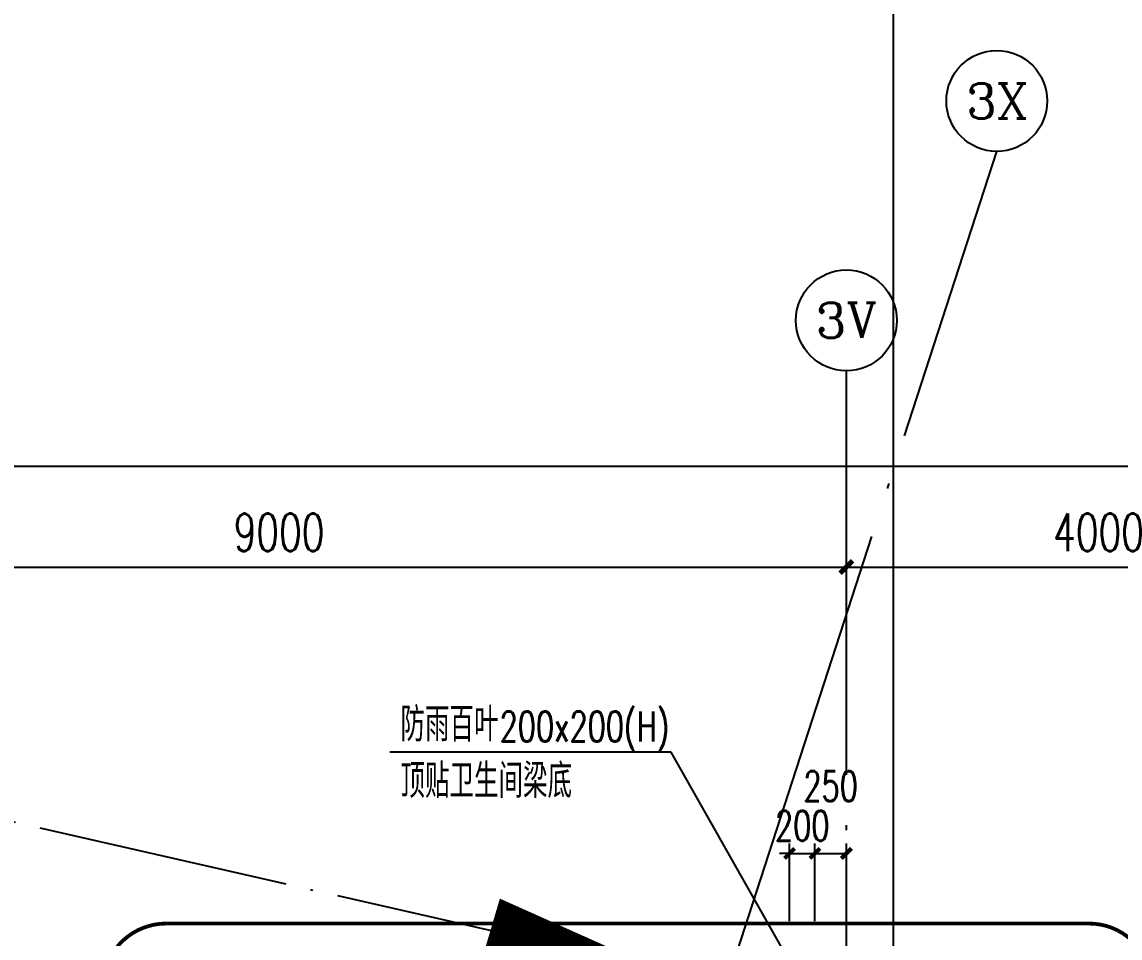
# Model space of a CAD drawing. Extents: x -821772 to -21949, y 506164 to 1049594.
# Drawn here: x -301393 to -292684, y 621725 to 628991 of the extents above; entities that cross this region are included whole.
import ezdxf
from ezdxf.enums import TextEntityAlignment as Align
from ezdxf.xclip import XClip

# ---------------------------------------------------------------- set-up
doc = ezdxf.new("R2010")
doc.units = 0
doc.header["$LTSCALE"] = 1000
doc.header["$MEASUREMENT"] = 0
doc.header["$XCLIPFRAME"] = 2
doc.linetypes.add('10平面20250807_t3$0$DASH', pattern=[0.35, 0.25, -0.1])
doc.linetypes.add('10平面20250807_t3$0$DOTE', pattern=[2.42, 2, -0.2, 0.02, -0.2])
doc.layers.get('Defpoints').update_dxf_attribs({"color": 210})
for name, color, linetype in [('10平面20250807_t3$0$A-AXIS-D', 8, 'Continuous'), ('10平面20250807_t3$0$A-AXIS-DOTE', 8, '10平面20250807_t3$0$DOTE'), ('10平面20250807_t3$0$A-AXIS-DP', 8, 'Continuous'), ('10平面20250807_t3$0$A-AXIS-SYMB', 8, 'Continuous'), ('10平面20250807_t3$0$AS-WALL', 8, 'Continuous'), ('10平面20250807_t3$0$DIM_ELEV', 8, 'Continuous'), ('10平面20250807_t3$0$PUB_TEXT', 8, 'Continuous'), ('DIM_SYMB', 3, 'Continuous')]:
    doc.layers.add(name, color=color, linetype=linetype)
doc.styles.add('10平面20250807_t3$0$_TCH_AXIS', font='COMPLEX', dxfattribs={"bigfont": 'GBCBIG'})
doc.styles.add('10平面20250807_t3$0$_TCH_DIM', font='SIMPLEX', dxfattribs={"bigfont": 'GBCBIG'})
doc.styles.add('10平面20250807_t3$0$_TCH_DIM_T3', font='SIMPLEX', dxfattribs={"width": 0.705882, "bigfont": 'GBCBIG'})
doc.dimstyles.new('10平面20250807_t3$0$_TCH_ARCH&&100', dxfattribs={"dimtxt": 297.5, "dimasz": 100, "dimexe": 100, "dimexo": 100, "dimgap": 126.25, "dimtad": 1, "dimdec": 0, "dimzin": 0, "dimdsep": 46, "dimtxsty": '10平面20250807_t3$0$_TCH_DIM_T3', "dimblk": '10平面20250807_t3$0$_ArchTick', "dimcen": 0.09, "dimclrt": 7, "dimazin": 2, "dimtfac": 1, "dimtdec": 0, "dimtix": 1, "dimtmove": 2, "dimatfit": 3, "dimfxl": 0, "dimtolj": 1, "dimtzin": 0, "dimarcsym": 0})
doc.dimstyles.new('10平面20250807_t3$0$_TCH_ARCH&&80', dxfattribs={"dimtxt": 238, "dimasz": 80, "dimexe": 80, "dimexo": 80, "dimgap": 101, "dimtad": 1, "dimdec": 0, "dimzin": 0, "dimdsep": 46, "dimtxsty": '10平面20250807_t3$0$_TCH_DIM_T3', "dimblk": '10平面20250807_t3$0$_ArchTick', "dimcen": 0.09, "dimclrt": 7, "dimazin": 2, "dimtfac": 1, "dimtdec": 0, "dimtix": 1, "dimtmove": 2, "dimatfit": 3, "dimfxl": 0, "dimtolj": 1, "dimtzin": 0, "dimarcsym": 0})

# ---------------------------------------------------------------- blocks, each defined once
blk = doc.blocks.new('10平面20250807_t3$0$_ArchTick')
at = {"color": 0, "linetype": 'ByBlock', "const_width": 0.4}
blk.add_lwpolyline([(-0.5, -0.5), (0.5, 0.5)], dxfattribs=at)
blk = doc.blocks.new('*D9868')
at = {"layer": '10平面20250807_t3$0$A-AXIS-D', "color": 0, "lineweight": -2}
for p, q in [((-73024, -165400), (-73846.2, -165400)), ((-73746.2, -165400), (-73746.2, -183400)), ((-73024, -183400), (-73846.2, -183400))]:
    blk.add_line(p, q, dxfattribs=at)
at = {"layer": 'Defpoints', "color": 0}
for p in [(-72924, -165400), (-73746.2, -183400), (-72924, -183400)]:
    blk.add_point(p, dxfattribs=at)
at = {"layer": '10平面20250807_t3$0$A-AXIS-D', "color": 0, "lineweight": -2, "xscale": 100, "yscale": 100, "zscale": 100}
for p, rotation in [((-73746.2, -165400), 90), ((-73746.2, -183400), 270)]:
    blk.add_blockref('10平面20250807_t3$0$_ArchTick', p, dxfattribs=dict(at, rotation=rotation))
at = {"layer": '10平面20250807_t3$0$A-AXIS-D', "color": 7, "insert": (-73471.2, -174400), "char_height": 297.5, "attachment_point": 5, "rotation": 270, "style": '10平面20250807_t3$0$_TCH_DIM_T3'}
blk.add_mtext('\\A1;18000', dxfattribs=at)
blk = doc.blocks.new('*D10053')
at = {"layer": '10平面20250807_t3$0$A-AXIS-D', "color": 0, "lineweight": -2}
for p, q in [((-83117.8, -180910.2), (-83117.8, -180052.2)), ((-74117.8, -180910.2), (-74117.8, -180052.2)), ((-83117.8, -180152.2), (-74117.8, -180152.2))]:
    blk.add_line(p, q, dxfattribs=at)
at = {"layer": 'Defpoints', "color": 0}
for p in [(-74117.8, -180152.2), (-83117.8, -181010.2), (-74117.8, -181010.2)]:
    blk.add_point(p, dxfattribs=at)
at = {"layer": '10平面20250807_t3$0$A-AXIS-D', "color": 0, "lineweight": -2, "xscale": 100, "yscale": 100, "zscale": 100, "rotation": 180}
blk.add_blockref('10平面20250807_t3$0$_ArchTick', (-83117.8, -180152.2), dxfattribs=at)
at = {"layer": '10平面20250807_t3$0$A-AXIS-D', "color": 0, "lineweight": -2, "xscale": 100, "yscale": 100, "zscale": 100}
blk.add_blockref('10平面20250807_t3$0$_ArchTick', (-74117.8, -180152.2), dxfattribs=at)
at = {"layer": '10平面20250807_t3$0$A-AXIS-D', "color": 7, "insert": (-78617.8, -179877.2), "char_height": 297.5, "attachment_point": 5, "style": '10平面20250807_t3$0$_TCH_DIM_T3'}
blk.add_mtext('\\A1;9000', dxfattribs=at)
blk = doc.blocks.new('*D10054')
at = {"layer": '10平面20250807_t3$0$A-AXIS-D', "color": 0, "lineweight": -2}
for p, q in [((-74117.8, -180910.2), (-74117.8, -180052.2)), ((-70117.8, -180910.2), (-70117.8, -180052.2)), ((-74117.8, -180152.2), (-70117.8, -180152.2))]:
    blk.add_line(p, q, dxfattribs=at)
at = {"layer": 'Defpoints', "color": 0}
for p in [(-70117.8, -180152.2), (-74117.8, -181010.2), (-70117.8, -181010.2)]:
    blk.add_point(p, dxfattribs=at)
at = {"layer": '10平面20250807_t3$0$A-AXIS-D', "color": 0, "lineweight": -2, "xscale": 100, "yscale": 100, "zscale": 100, "rotation": 180}
blk.add_blockref('10平面20250807_t3$0$_ArchTick', (-74117.8, -180152.2), dxfattribs=at)
at = {"layer": '10平面20250807_t3$0$A-AXIS-D', "color": 0, "lineweight": -2, "xscale": 100, "yscale": 100, "zscale": 100}
blk.add_blockref('10平面20250807_t3$0$_ArchTick', (-70117.8, -180152.2), dxfattribs=at)
at = {"layer": '10平面20250807_t3$0$A-AXIS-D', "color": 7, "insert": (-72117.8, -179877.2), "char_height": 297.5, "attachment_point": 5, "style": '10平面20250807_t3$0$_TCH_DIM_T3'}
blk.add_mtext('\\A1;4000', dxfattribs=at)
blk = doc.blocks.new('*D10074')
at = {"layer": '10平面20250807_t3$0$A-AXIS-D', "color": 0, "lineweight": -2}
for p, q in [((-93017.8, -180810.2), (-93017.8, -179252.2)), ((92682.2, -180810.2), (92682.2, -179252.2)), ((-93017.8, -179352.2), (92682.2, -179352.2))]:
    blk.add_line(p, q, dxfattribs=at)
at = {"layer": 'Defpoints', "color": 0}
for p in [(92682.2, -179352.2), (-93017.8, -180910.2), (92682.2, -180910.2)]:
    blk.add_point(p, dxfattribs=at)
at = {"layer": '10平面20250807_t3$0$A-AXIS-D', "color": 0, "lineweight": -2, "xscale": 100, "yscale": 100, "zscale": 100, "rotation": 180}
blk.add_blockref('10平面20250807_t3$0$_ArchTick', (-93017.8, -179352.2), dxfattribs=at)
at = {"layer": '10平面20250807_t3$0$A-AXIS-D', "color": 0, "lineweight": -2, "xscale": 100, "yscale": 100, "zscale": 100}
blk.add_blockref('10平面20250807_t3$0$_ArchTick', (92682.2, -179352.2), dxfattribs=at)
at = {"layer": '10平面20250807_t3$0$A-AXIS-D', "color": 7, "insert": (-167.8, -179077.2), "char_height": 297.5, "attachment_point": 5, "style": '10平面20250807_t3$0$_TCH_DIM_T3'}
blk.add_mtext('\\A1;185700', dxfattribs=at)
blk = doc.blocks.new('10平面20250807_t3$0$3132')
at = {"layer": '10平面20250807_t3$0$DIM_ELEV', "linetype": '10平面20250807_t3$0$DASH', "const_width": 30}
blk.add_lwpolyline([(-300250, 621840), (-292930, 621840, -0.414214), (-292430, 621340), (-292430, 609770, -0.414214), (-292930, 609270), (-300250, 609270, -0.414214), (-300750, 609770), (-300750, 621340, -0.414214)], format="xyb", close=True, dxfattribs=at)
blk = doc.blocks.new('*D11446')
at = {"layer": '10平面20250807_t3$0$A-AXIS-DP', "color": 0, "lineweight": -2}
for p, q in [((-295304.2, 621860.1), (-295304.2, 622476)), ((-295104.2, 621860.1), (-295104.2, 622476)), ((-295304.2, 622396), (-295384.2, 622396)), ((-295304.2, 622396), (-295104.2, 622396)), ((-295104.2, 622396), (-295024.2, 622396))]:
    blk.add_line(p, q, dxfattribs=at)
at = {"layer": 'Defpoints', "color": 0}
for p in [(-295104.2, 622396), (-295304.2, 621780.1), (-295104.2, 621780.1)]:
    blk.add_point(p, dxfattribs=at)
at = {"layer": '10平面20250807_t3$0$A-AXIS-DP', "color": 0, "lineweight": -2, "xscale": 80, "yscale": 80, "zscale": 80}
blk.add_blockref('10平面20250807_t3$0$_ArchTick', (-295304.2, 622396), dxfattribs=at)
at = {"layer": '10平面20250807_t3$0$A-AXIS-DP', "color": 0, "lineweight": -2, "xscale": 80, "yscale": 80, "zscale": 80, "rotation": 180}
blk.add_blockref('10平面20250807_t3$0$_ArchTick', (-295104.2, 622396), dxfattribs=at)
at = {"layer": '10平面20250807_t3$0$A-AXIS-DP', "color": 7, "insert": (-295204.2, 622616), "char_height": 238, "attachment_point": 5, "style": '10平面20250807_t3$0$_TCH_DIM_T3'}
blk.add_mtext('\\A1;200', dxfattribs=at)
blk = doc.blocks.new('*D11447')
at = {"layer": '10平面20250807_t3$0$A-AXIS-DP', "color": 0, "lineweight": -2}
for p, q in [((-295104.2, 621860.1), (-295104.2, 622476)), ((-294854.2, 621860.1), (-294854.2, 622476)), ((-295104.2, 622396), (-294854.2, 622396))]:
    blk.add_line(p, q, dxfattribs=at)
at = {"layer": 'Defpoints', "color": 0}
for p in [(-294854.2, 622396), (-295104.2, 621780.1), (-294854.2, 621780.1)]:
    blk.add_point(p, dxfattribs=at)
at = {"layer": '10平面20250807_t3$0$A-AXIS-DP', "color": 0, "lineweight": -2, "xscale": 80, "yscale": 80, "zscale": 80, "rotation": 180}
blk.add_blockref('10平面20250807_t3$0$_ArchTick', (-295104.2, 622396), dxfattribs=at)
at = {"layer": '10平面20250807_t3$0$A-AXIS-DP', "color": 0, "lineweight": -2, "xscale": 80, "yscale": 80, "zscale": 80}
blk.add_blockref('10平面20250807_t3$0$_ArchTick', (-294854.2, 622396), dxfattribs=at)
at = {"layer": '10平面20250807_t3$0$A-AXIS-DP', "color": 7, "insert": (-294979.2, 622930), "char_height": 238, "attachment_point": 5, "style": '10平面20250807_t3$0$_TCH_DIM_T3'}
blk.add_mtext('\\A1;250', dxfattribs=at)
blk = doc.blocks.new('10平面20250807_t3$0$dote')
at = {"layer": '10平面20250807_t3$0$A-AXIS-D'}
for centre in [(-72924.8, -176455.6), (-74117.8, -178196)]:
    blk.add_circle(centre, 400, dxfattribs=at)
at = {"layer": '10平面20250807_t3$0$A-AXIS-DOTE', "ltscale": 2}
blk.add_line((-74117.8, -264080), (-74117.8, -178596), dxfattribs=at)
blk.add_lwpolyline([(-94568.7, -243562.8), (-72924.8, -176855.6)], dxfattribs=at)
at = {"layer": '10平面20250807_t3$0$PUB_TEXT', "style": '10平面20250807_t3$0$_TCH_AXIS'}
for s, p, p2 in [('3X', (-73168.3, -176593.8), (-72681.2, -176593.8)), ('3V', (-74361.3, -178334.2), (-73874.3, -178334.2))]:
    blk.add_text(s, height=276.42, dxfattribs=at).set_placement(p, p2, align=Align.FIT)
at = {"layer": '10平面20250807_t3$0$A-AXIS-D'}
dim = blk.add_linear_dim(base=(-73746.2, -183400), p1=(-72924, -165400), p2=(-72924, -183400), angle=270, dimstyle='10平面20250807_t3$0$_TCH_ARCH&&100', override={"dimgap": 0}, dxfattribs=at)
dim.commit()
dim.dimension.update_dxf_attribs({"geometry": '*D9868', "text_midpoint": (-73471.2, -174400), "dimtype": 129, "text_rotation": 270})
for base, p1, p2, picture, middle in [((92682.2, -179352.2), (-93017.8, -180910.2), (92682.2, -180910.2), '*D10074', (-167.8, -179077.2)), ((-74117.8, -180152.2), (-83117.8, -181010.2), (-74117.8, -181010.2), '*D10053', (-78617.8, -179877.2)), ((-70117.8, -180152.2), (-74117.8, -181010.2), (-70117.8, -181010.2), '*D10054', (-72117.8, -179877.2))]:
    dim = blk.add_linear_dim(base=base, p1=p1, p2=p2, angle=0, dimstyle='10平面20250807_t3$0$_TCH_ARCH&&100', override={"dimgap": 0}, dxfattribs=at)
    dim.commit()
    dim.dimension.update_dxf_attribs({"geometry": picture, "text_midpoint": middle, "dimtype": 129})
blk = doc.blocks.new('10平面20250807_t3')
at = {"layer": '10平面20250807_t3$0$A-AXIS-DOTE'}
blk.add_line((-308329.1, 624210.1), (-294754.2, 621120), dxfattribs=at)
at = {"layer": '10平面20250807_t3$0$A-AXIS-SYMB'}
for p, q in [((-296245, 623200.1), (-298475, 623200.1)), ((-295209.2, 621370.1), (-296245, 623200.1))]:
    blk.add_line(p, q, dxfattribs=at)
at = {"layer": '10平面20250807_t3$0$A-AXIS-DP'}
blk.add_blockref('10平面20250807_t3$0$3132', (0, 0), dxfattribs=at)
at = {"layer": '10平面20250807_t3$0$AS-WALL'}
blk.add_blockref('10平面20250807_t3$0$dote', (-220736.4, 804820), dxfattribs=at)
at = {"layer": '10平面20250807_t3$0$PUB_TEXT', "style": '10平面20250807_t3$0$_TCH_DIM'}
for s, p in [('防雨百叶', (-298391, 623284.1)), ('顶贴卫生间梁底', (-298391, 622836.1))]:
    blk.add_text(s, height=270.07, dxfattribs=at).set_placement(p)
at = {"layer": '10平面20250807_t3$0$PUB_TEXT', "style": '10平面20250807_t3$0$_TCH_DIM', "width": 0.705882}
blk.add_text('200x200(H)', height=238, dxfattribs=at).set_placement((-297604.6, 623284.1))
at = {"layer": '10平面20250807_t3$0$A-AXIS-DP'}
dim = blk.add_linear_dim(base=(-294854.2, 622396), p1=(-295104.2, 621780.1), p2=(-294854.2, 621780.1), angle=0, dimstyle='10平面20250807_t3$0$_TCH_ARCH&&80', dxfattribs=at)
dim.commit()
dim.dimension.update_dxf_attribs({"geometry": '*D11447', "text_midpoint": (-294979.2, 622930), "dimtype": 129})
dim = blk.add_aligned_dim(p1=(-295304.2, 621780.1), p2=(-295104.2, 621780.1), distance=616, dimstyle='10平面20250807_t3$0$_TCH_ARCH&&80', dxfattribs=at)
dim.commit()
dim.dimension.update_dxf_attribs({"geometry": '*D11446', "text_midpoint": (-295204.2, 622616)})

msp = doc.modelspace()

# ---------------------------------------------------------------- block references
at = {"ltscale": 100}
ref = msp.add_blockref('10平面20250807_t3', (0, 0), dxfattribs=at)
XClip(ref).set_block_clipping_path([(-386212.6353242097, 506163.79756496), (-21948.7593967821, 884998.2285294847)])

# ---------------------------------------------------------------- next in the draw order: linework, layer by layer
at = {"layer": 'DIM_SYMB'}
msp.add_lwpolyline([(-301582.9, 623008.1, 0, 0, 0), (-296221.3, 621420, 0, 400, 0), (-297659.5, 621846, 0, 0, 0)], format="xyseb", dxfattribs=at)

doc.saveas('drawing.dxf')
